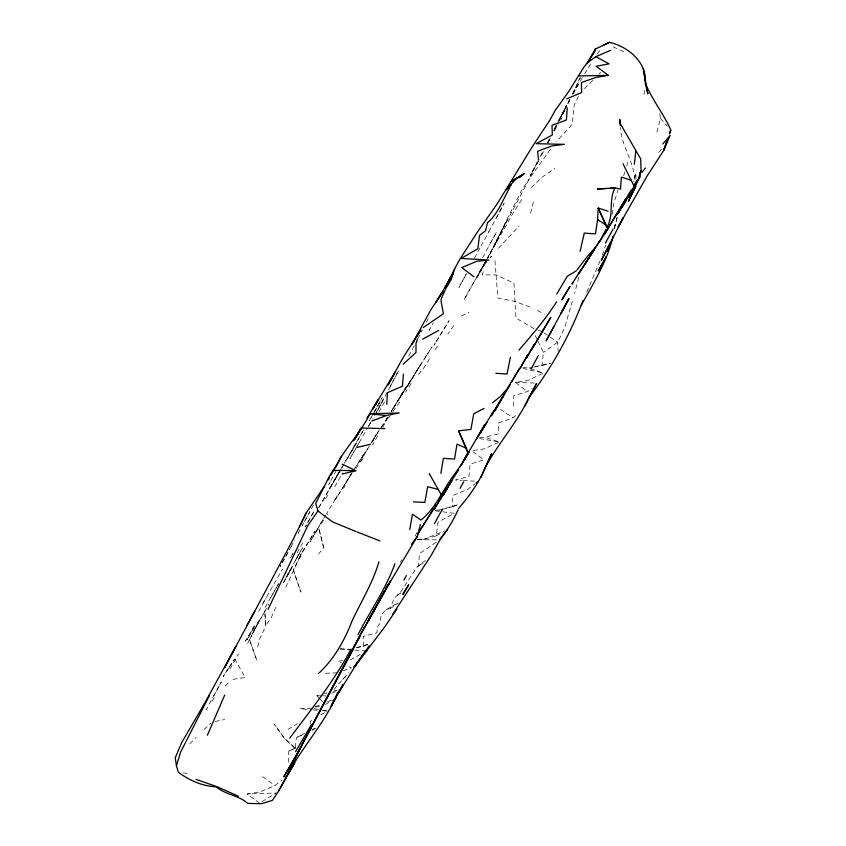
<?xml version="1.0" encoding="UTF-8"?>
<svg xmlns="http://www.w3.org/2000/svg" width="846" height="846" viewBox="0 0 846 846"><rect width="100%" height="100%" fill="white"/><g stroke="black" fill="none" stroke-linecap="round" stroke-linejoin="round"><path stroke-width="0.63" stroke-dasharray="4.23 3.17" d="M310.239 723.901L310.239 721.31L313.432 719.396M635.906 179.31L635.928 172.965L633.791 181.964M513.691 406.112L513.734 395.717L527.523 391.561L531.838 388.536M435.119 510.043L438.926 510.138L452.314 506.722L452.822 495.46L467.521 489.57L475.293 483.637M295.899 747.79L288.761 750.973L288.571 763.875M644.113 94.646L644.758 88.132M533.763 367.101L542.011 365.44L543.439 352.444L538.024 341.202M612.218 214.503L613.784 203.505L618.003 189.842M417.469 539.685L422.619 539.685L436.229 535.856L438.027 522.151L454.281 513.332L442.807 511.841M614.46 228.864L617.495 215.889L614.259 228.23M533.361 201.951L530.03 215.55M578.749 277.467L574.593 293.583M257.744 646.756L259.785 638.719L265.781 625.955L264.819 612.081L265.781 625.955M614.228 228.367L615.359 223.979M656.908 132.05L660.472 118.472L659.647 112.751M572.404 300.943L564.472 328.195L557.662 342.207L543.439 352.444M623.618 175.989L625.152 171.019M626.696 166.049L627.848 162.326M602.31 255.09L605.662 245.224M483.309 271.608L482.135 274.908L496.168 274.908L513.934 283.146L515.975 318.043L533.953 328.671L537.326 329.855M356.356 647.92L363.579 646.207L363.346 636.319L376.766 632.861L377.982 625.818L380.055 623.322L381.239 614.63L386.326 609.617L390.292 608.56L393.961 598.682L401.057 591.47L417.089 566.947L425.337 560.507M293.329 569.929L300.88 592.105L293.329 569.929L301.377 553.633L314.955 531.32L300.087 555.938L301.377 553.633L285.419 588.044M600.057 261.012L586.151 293.435M415.28 536.1L416.814 532.652M249.591 639.83L256.867 660.43L249.591 639.83L259.489 619.473L247.582 643.52M573.228 92.965L580.155 78.318M580.367 77.314L572.562 93.642M550.164 138.437L547.965 142.868M553.94 130.601L556.097 126.117L553.855 130.612M569.718 99.479L566.661 106.31M537.305 161.872L530.4 175.894L539.981 158.223M554.32 129.047L557.218 123.199M557.8 122.036L569.58 99.807M547.7 142.963L549.942 138.469M275.807 607.217L271.429 617.242L266.099 625.014M578.431 96.381L574.339 104.555L572.139 124.457L556.689 141.261M570.003 99.342L558.772 121.084M547.827 142.773L550.196 138.088M569.76 99.775L561.11 116.79L565.562 108.457M283.209 582.989L292.621 566.429L284.711 580.049M547.203 143.09L549.604 138.406M543.47 151.646L540.583 157.134M391.085 384.771L390.302 386.284L398.519 370.654L387.627 391.455M417.924 338.686L422.355 330.099M550.418 149.298L529.501 178.538L494.751 244.388L506.891 220.573L487.952 258.019M426.352 322.358L429.779 315.717M387.045 392.565L372.843 418.717M382.9 427.209L388.98 415.481M554.246 130.178L556.478 125.874M554.183 130.305L556.446 125.938M374.831 411.621L382.244 397.483L373.9 412.488M559.28 120.481L565.54 108.51M288.01 552.554L280.068 566.524M291.077 546.759L294.768 539.801M291.384 546.209L280.111 566.45M408.787 356.092L415.1 344.163M313.422 505.136L302.244 525.62L309.869 511.809M376.47 412.235L383.735 398.984L376.808 411.949M496.433 217.813L504.121 203.368L488.766 231.931M540.192 156.447L543.079 151.032M313.358 512.517L305.237 526.973L315.093 509.303M474.49 258.242L481.406 245.298M258.643 611.436L266.268 597.371M558.963 119.698L566.534 105.591L563.246 111.693M213.805 695.909L221.324 681.939L206.117 709.762M330.194 481.871L328.777 484.504L336.401 470.397M466.146 274.241L458.976 287.534L466.537 273.533M482.611 257.628L496.517 232.079L488.798 246.207M555.907 126.297L554.109 129.628L556.435 125.377M558.91 120.745L566.111 107.421M521.696 199.529L513.311 212.663L487.56 258.284L521.559 190.403L529.501 178.538M297.147 552.903L303.524 541.207M573.017 94.054L583.909 74.924M334.931 486.64L342.545 472.713M479.619 272.338L486.186 260.367L463.999 299.801L484.895 262.704M263.032 603.272L282.564 569.009M485.128 262.355L477.229 277.128L485.086 263.444M487.486 258.083L497.511 239.926M477.229 277.128L486.313 260.579M378.881 412.087L385.258 400.528M356.113 468.547L376.195 434.569L371.056 443.357M480.983 246.07L489.051 231.402M362.574 456.84L362.12 457.644L368.623 447.28M292.695 553.929L290.77 557.387L293.213 553.009M318.593 508.002L339.479 471.444M283.315 582.883L290.643 569.823M429.408 329.76L429.059 330.384L433.427 322.749M318.921 507.452L339.458 471.497M373.181 413.736L369.353 420.515L373.255 413.641M373.816 412.605L380.816 400.179M229.975 668.964L238.477 653.937M377.676 436.06L372.452 445.208M350.879 452.324L356.335 443.41L344.121 463.502L363.865 429.387L345.824 461.641M359.148 442.585L350.022 458.638L367.312 428.404M325.573 498.823L328.28 494.106M270.805 597.477L277.002 586.574M277.625 585.485L278.863 583.306M278.218 584.449L263.91 609.543M368.518 426.299L370.918 422.08M265.094 610.717L252.32 633.876L268.827 604.255M409.76 381.969L397.504 401.49L420.843 364.33L406.715 387.405L415.492 373.35M572.689 94.213L578.548 83.913M538.183 161.523L530.114 175.693L534.08 168.766M368.56 426.225L372.293 419.679M298.236 555.473L294.82 561.448L302.593 547.679L287.111 575.269L290.347 569.622M397.736 401.226L405.911 387.034L391.677 411.093M341.033 469.403L329.633 488.512L340.801 469.149M341.456 468.007L342.767 465.734M254.255 625.638L245.298 641.205L246.101 639.819M345.686 483.034L344.111 485.763L352.782 471.518L335.302 499.806L351.132 474.13M329.633 488.512L339.362 471.74M334.91 479.407L340.007 470.619M335.069 499.595L337.131 496.042L326.366 513.987M554.119 131.32L558.085 124.521M560.729 119.984L562.051 117.721M391.36 411.315L393.083 408.375L391.011 411.685M400.359 562.051L401.691 559.798M354.654 468.483L365.081 452.176L354.812 468.462M584.575 73.803L591.417 62.699M381.208 427.558L387.553 417.194M323.658 518.461L325.668 515.129M348.457 478.646L351.545 473.559M341.71 468.293L344.449 463.851M343.688 488.216L345.157 485.858M429.525 358.884L424.058 367.619L417.617 375.508M381.409 427.336L389.065 415.238M327.127 514.749L327.645 513.913M411.23 383.45L405.562 392.142M392.872 411.494L400.295 401.353M321.48 523.463L325.001 518.016M486.767 260.758L482.188 267.706L486.831 261.953M401.216 394.945L414.159 375.338M453.731 325.551L447.809 333.98M315.886 532.229L318.741 527.967L323.648 547.552L318.709 553.95M388.504 418.157L390.26 415.555M299.304 558.741L301.155 556.034M211.965 701.26L215.582 696.036M434.971 349.8L438.524 344.819M360.533 461.99L363.759 457.665M597.16 54.112L600.998 48.994M489.929 258.115L491.473 256.19L489.591 258.019M658.611 152.428L661.9 148.558M333.927 689.416L348.732 672.633M498.474 248.206L519.148 225.988M531.267 187.632L542.18 177.131L554.817 168.417M592.75 80.444L582.883 90.215M598.926 74.12L600.692 72.312M225.269 685.926L229.858 681.284M189.79 743.793L196.124 737.458M342.651 679.507L347.706 674.569M204.108 729.506L210.717 723.097M422.789 563.013L417.089 566.947L418.537 565.9L419.415 553.76L438.535 540.615M400.486 592.898L397.472 595.277L400.708 593.395M304.56 733.408L296.354 737.86L295.212 748.446L288.761 750.973M259.479 803.118L247.254 794.013L259.934 791.941L274.897 785.564L282.067 780.149M479.756 437.35L484.948 437.276L498.326 433.882L498.664 422.937L513.025 417.691L518.016 414.128M390.292 608.56L398.392 603.008M312.343 730.341L315.516 728.374M288.148 729.326L297.358 723.764M320.867 714.923L327.243 711.084L322.072 710.111M261.742 801.775L276.43 792.998L247.254 794.013M386.326 609.617L398.138 602.733M325.276 704.485L333.567 699.705M350.17 659.975L362.13 653.429M436.229 535.856L442.754 532.335M461.43 316.055L468.885 312.132M311.571 729.865L315.082 728.099M522.86 367.587L529.046 368.052L543.418 373.107L527.946 380.436L515.341 382.371L527.523 391.561M331.748 693.329L339.616 689.744M498.336 442.5L484.282 448.845L471.687 450.759L483.933 459.822L470.069 464.137L468.938 476.584L455.539 480.02L461.831 480.401M297.549 736.94L303.312 734.54M315.325 706.717L320.105 704.781M327.275 701.884L333.25 699.473M422.619 539.685L444.647 530.96M363.579 646.207L369.586 644.039M343.159 670.751L351.428 667.896L346.934 665.654M452.314 506.722L458.458 504.745M356.684 647.507L370.654 643.468M438.926 510.138L459.706 504.205M319.386 698.394L316.869 695.782L319.376 695.095M324.409 693.709L326.916 693.022M333.197 691.298L339.479 689.575M315.431 707.161L320.359 705.818M542.011 365.44L550.365 363.368M535.285 366.667L550.26 363.325M215.201 721.458L224.645 719.534M529.046 368.052L532.578 367.344M232.988 679.359L245.234 677.498L235.347 659.965M342.841 660.694L337.945 661.17L341.319 662.852M311.74 708.155L299.854 708.737L311.592 709.741M325.403 673.3L337.258 672.803M417.522 539.727L439.571 539.875M316.869 695.782L321.491 695.835M322.654 695.846L326.122 695.888M515.341 382.371L535.592 383.101M340.293 648.871L350.339 649.337M463.09 480.486L474.426 481.173M340.335 648.914L349.483 649.665M354.717 650.088L366.477 651.05M312.893 709.857L320.719 710.524M322.019 710.64L327.243 711.084M183.18 772.874L189.218 773.614M435.151 510.836L441.527 511.671M479.513 438.535L499.51 441.972L484.948 437.276M314.331 708.652L320.782 709.868M523.008 368.401L543.418 373.107M538.458 330.247L541.831 331.421M529.871 307.024L514.569 301.271L497.892 298.12L494.857 259.69M613.033 46.794L625.374 52.452M537.527 310.545L544.443 314.183M500.398 409.348L513.025 417.691M543.936 332.859L549.213 336.454M550.27 337.173L557.662 342.207L558.138 351.323M262.577 776.649L274.897 785.564M320.232 699.261L322.749 701.873M660.472 118.472L667.335 126.149M535.317 335.576L537.485 340.071M323.648 547.552L318.741 527.967M634.86 179.405C633.485 161.015 621.673 145.988 620.298 127.587M310.461 541.176L310.059 541.979L322.728 519.888L310.461 541.176M299.886 529.998L298.173 533.266L299.939 529.956M248.481 637.186L246.905 639.957L255.016 625.776L248.481 637.186M435.362 342.937L434.061 345.179L449.036 320.729L435.362 342.937M373.678 439.222L371.119 443.59L379.664 429.356L373.678 439.222M228.938 667.832L223.164 676.525L234.49 659.129L228.938 667.832M426.49 355.616L415.005 373.435L432.073 346.839L426.49 355.616M395.875 403.965L391.053 411.716L404.198 390.767L395.875 403.965M295.212 748.446L284.542 738.664L274.093 723.954L283.907 737.606L295.212 748.446"/><path stroke-width="1.27" d="M580.092 251.347L584.279 233.115L595.468 233.866L597.583 219.558L598.196 208.084L608.126 211.204M386.791 404.229L387.436 392.692L402.432 386.241L403.383 374.144M567.296 107.981L566.376 120.026L551.994 125.335L552.322 135.011L536.153 143.683L564.43 144.338L552.026 145.893L537.591 151.275L538.511 159.862M634.331 164.219L635.811 151.096M639.565 174.488L640.559 172.119L639.851 176.782L632.628 191.122L634.616 186.374M440.851 473.379L443.357 458.342L454.545 459.071L457.02 444.097L466.389 448.274L467.859 452.578L461.165 464.919L449.797 480.708M409.76 529.596L412.457 514.199L420.948 520.036C433.617 510.085 440.576 494.921 449.194 481.638M613.107 236.193C607.343 260.938 593.596 283.082 581.329 305.089M382.413 594.516L367.661 621.673L387.997 585.633L417.311 536.48L420.388 524.605M510.413 357.319L507.008 374.069L495.841 373.266M631.053 193.544L630.45 196.113L637.673 180.145M292.748 762.849L303.185 742.45L285.715 777.844L286.265 776.818L278.165 791.845L272.359 800.39L261.509 803.7L247.751 803.404C238.678 795.113 225.512 794.923 216.301 786.865C202.3 786.156 189.546 780.467 178.347 772.282L176.444 765.799L180.6 752.147L209.216 695.941M608.464 246.683L606.899 251.611L610.4 242.802L601.316 260.388L623.28 217.676L618.172 226.95L646.778 176.55L663.676 150.429L670.191 135.349L662.83 143.905M638.667 177.903L641.035 170.744L640.718 158.985L620.002 123.104L619.737 119.476L620.139 125.271M640.655 171.865L641.035 170.744M667.314 139.971L663.676 150.429L667.431 139.601M669.472 133.731L670.772 129.977C663.645 113.66 651.885 99.627 645.265 82.919C647 62.012 628.134 46.763 609.522 42.3L604.076 44.901M378.945 561.712C372.906 582.746 361.2 601.39 352.01 621.091C344.481 640.623 334.011 659.32 318.413 673.553M669.514 133.594L670.772 129.977M610.738 50.316L595.796 56.65L587.018 63.101L583.687 67.458L568.935 91.231L555.071 110.625L549.985 119.921L532.843 145.85L497.289 203.664L476.626 233.232L459.738 259.426L454.683 268.742L451.151 279.656L445.81 288.676L441.316 298.596L441.052 301.187L443.431 313.739L423.254 327.539M417.416 339.341L415.989 343.339L415.999 352.444L403.182 364.192M639.735 174.413L640.559 172.119M394.902 563.7C385.966 588.985 370.125 610.875 358.048 634.627M207.397 735.269L224.676 695.095M583.042 300.404C569.929 335.323 551.539 367.957 528.993 397.472C517.308 422.545 498.283 443.177 485.234 467.563L485.202 467.616C478.963 482.865 469.054 496.274 458.416 508.71M480.74 477.482L491.653 453.657L485.202 467.616M323.955 486.947L306.294 512.75L292.409 540.795L224.528 667.706L235.971 646.196L205.43 701.831L181.668 742.672L175.228 757.826L176.444 765.799M299.59 526.741L306.294 512.75M268.129 609.3L307.891 525.408L317.969 510.973L315.727 503.37L330.215 474.691L336.052 466.178M447.471 283.093L454.683 268.742M369.882 414.022C362.025 429.504 350.625 442.521 341.15 456.893L330.807 475.283M375.465 405.065L377.982 400.084L366.974 418.083M524.583 406.397L536.618 383.365L528.993 397.472M335.735 467.225L341.403 456.396M317.641 714.701L364.563 626.812L300.119 748.541L283.685 776.924L294.82 758.196L292.399 762.669L307.225 734.73M322.337 706.674L352.761 650.088M278.651 790.925L294.746 762.828L288.137 773.773C303.101 745.633 325.625 722.188 337.882 692.536L331.04 706.547L343.085 684.393L338.686 692.663L356.145 664.618M635.135 185.708L639.851 176.782L621.281 208.486M606.127 229.277L601.157 238.678L578.78 273.702L595.499 247.381L587.811 255.841L576.845 270.16M389.223 382.889L402.728 358.196L420.959 329.813L412.055 344.1L430.942 309.668L442.976 291.542L436.155 302.064L452.853 273.882L444.742 288.063M317.07 715.79L302.265 744.089L322.421 706.516M388.187 385.089L395.135 372.071L372.526 409.284L377.982 400.084M350.953 649.094C334.202 681.157 311.191 709.392 289.628 738.272M561.332 312.692L568.977 298.585L546.146 340.917L553.77 326.799M360.005 636.604L344.851 664.237M375.085 608.591L362.225 631.645L390.482 580.906L367.746 621.895L382.699 594.653M560.983 313.369L568.544 299.378M382.995 593.437L384.19 591.227M385.385 589.028L387.775 584.618M530.981 369.131L538.416 355.447M312.713 724.462L314.775 720.676M460.161 466.696L484.705 424.607L476.848 438.757M403.933 580.039L406.461 575.523M458.077 509.81C453.16 520.554 447.196 530.802 439.571 539.875M613.096 229.033L605.472 242.961L605.736 242.474M434.4 523.695L442.162 509.567L441.824 510.191M246.884 625.437L254.72 611.298M495.153 410.828L503.021 396.689M463.703 481.818L460.055 488.364M451.341 480.972L443.399 495.122L450.368 482.812L444.71 491.515M328.227 479.883L329.517 477.578M625.754 198.609L604.319 234.606L631.328 189.821M493.546 411.082L493.863 410.532L480.063 433.501L486.926 422.313M354.506 439.19L360.766 428.33M587.124 63.323L595.246 49.142L609.522 42.3M442.458 495.016L434.315 509.197L451.838 480.665L443.177 493.916M464.105 460.647L468.663 452.705M606.91 230.027L608.147 227.881L599.412 242.136M540.034 335.492L550.714 317.43L532.039 349.028L543.396 329.718M590.096 256.01L584.375 264.935L592.824 251.875M628.197 197.668L634.881 186.205M311.444 724.525L295.571 751.713M636.636 180.758L633.781 185.644L623.016 163.701M509.821 187.558C502.831 199.593 498.431 213.425 487.508 222.688L485.541 230.715L479.502 235.378L477.874 248.745L461.144 258.474L488.946 260.039L476.689 261.308L461.779 267.59L473.95 276.79M556.795 294.08L567.211 276.314L576.094 270.963M511.375 382.477L519.698 368.274L507.124 388.769L500.462 396.436L492.531 402.77M461.334 465.046L469.329 451.51M502.841 396.478L491.209 415.915L504.66 393.475M502.186 398.17L510.201 384.655M458.754 469.678L443.177 493.927M626.463 199.952L617.633 213.996L626.283 199.741M587.071 63.662L595.246 50.316L595.246 49.142M433.289 509.091L417.501 534.312L436.441 504.808M354.76 438.968L361.496 428.002L384.803 428.605M353.565 440.861L361.496 428.002M573.08 282.353L571.981 284.14L581.329 269.081M589.715 59.146L595.246 50.316M354.411 439.666L359.286 431.989M590.159 255.767L599.328 241.448M396.88 609.025L385.279 626.135L366.477 651.05M332.14 703.745L335.64 698.51M366.011 650.447L354.389 666.934L369.152 645.847M392.692 614.344L430.498 556.478L441.126 537.792L447.1 529.987M354.389 666.934L363.315 654.36M366.868 650.743L356.113 664.861M411.42 544.443L417.311 536.48M556.605 301.705C545.702 319.206 532.314 334.466 519 350.117M642.019 172.394L645.456 167.973M353.945 666.743L357.414 662.82M511.164 185.253L505.506 190.339L515.785 179.183L523.399 174.234L519.634 177.628M476.266 482.897L478.212 481.406M523.399 174.234L511.016 181.488L524.478 173.631M422.535 339.204L438.799 330.384M483.954 408.438L473.76 413.736L470.936 429.377L458.574 430.836L467.859 452.578M566.651 98.897L581.583 92.563L581.456 82.485L595.679 77.504L608.401 75.347L596.176 66.263L609.025 63.852L595.796 56.65M371.743 421.086L386.262 415.545L399.227 412.933L370.136 413.81L386.262 415.545M342.397 474.003L355.764 470.64L342.154 464.147M357.118 447.449L370.4 444.245M610.051 188.267L614.915 187.907L620.478 189.113L621.376 177.11L631.285 180.272M606.296 188.499L597.371 189.007L614.915 187.907C608.39 200.555 614.164 215.307 606.846 227.585L598.196 208.084L606.222 225.121L597.583 219.558M579.457 75.95L608.401 75.347M333.102 470.365L355.764 470.64M413.525 501.868L424.808 502.439L427.674 486.704L437.879 489.305M195.955 779.346L215.984 786.325M357.435 532.113L379.939 540.901M356.282 531.658L332.594 521.919L317.969 510.973M217.147 786.78L238.424 796.234M429.197 473.517L441.252 494.709M458.574 430.836L466.389 448.274M645.265 82.919L647.856 93.917L643.32 68.537M643.753 71.54L645.255 81.396M635.801 186.088L628.441 201.295L635.801 186.088M606.233 256.687L598.312 270.836L606.233 256.687M523.568 362.12L520.026 368.465L528.02 354.305L523.568 362.12M408.65 584.829L403.151 594.579L402.717 594.114L408.65 584.829M528.486 354.474L526.54 357.89L534.408 344.216L528.486 354.474M562.854 298.215L561.871 299.865L569.993 286.456L562.854 298.215"/></g></svg>
